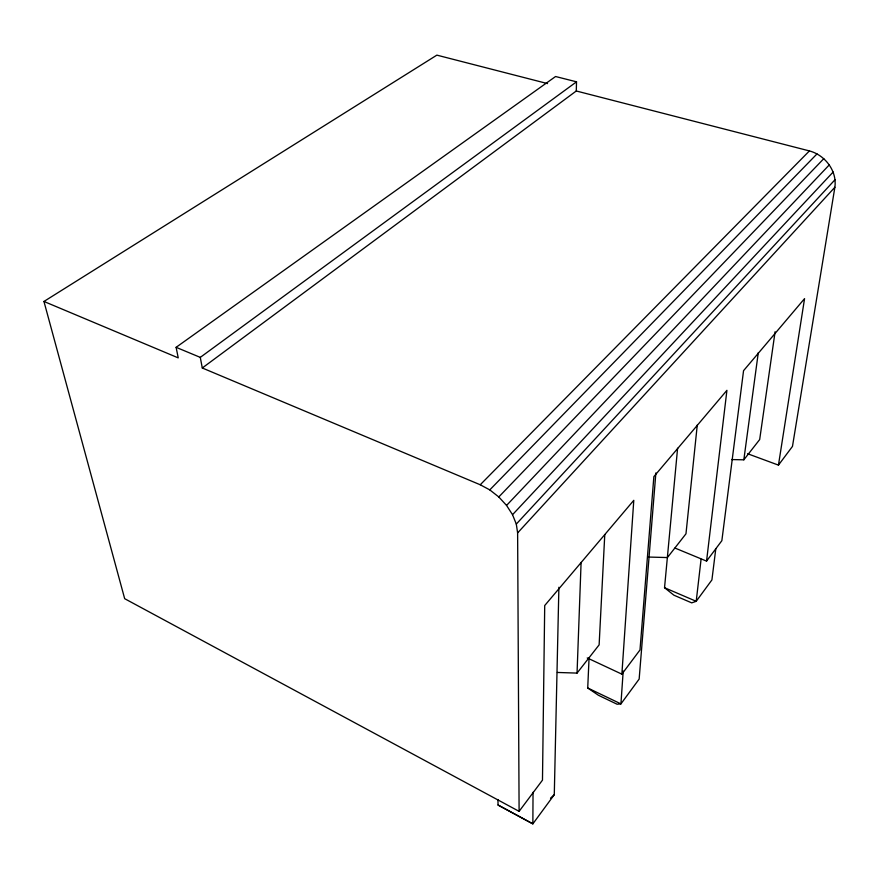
<?xml version="1.0" encoding="UTF-8"?>
<svg xmlns="http://www.w3.org/2000/svg" width="879" height="879" viewBox="0 0 879 879"><rect width="100%" height="100%" fill="white"/><g stroke="black" fill="none" stroke-linecap="round" stroke-linejoin="round"><path stroke-width="1.32" d="M533.037 792.298L532.861 823.865L498.052 805.032L497.943 799.538M498.052 805.032L532.861 823.865L554.286 794.682L558.89 587.26M747.611 453.729L778.453 465.123L792.473 446.4L834.874 187.26C837.204 170.867 825.04 155.067 809.416 150.924L576.283 90.987L202.291 367.993L200.28 357.379L176.108 347.326L555.572 76.517L576.525 81.824L576.283 90.987M557.385 672.457L577.053 673.094L581.096 562.45M655.877 472.913L639.154 679.06L620.926 703.892L617.069 704.222L598.423 695.267L587.721 687.982L589.062 657.953M604.774 534.542L599.126 644.867L577.053 673.094M587.238 657.942L621.871 674.149L633.781 500.338L544.716 605.532L542.475 780.145L519.104 811.35L124.675 598.687L43.95 301.464L436.874 55.135L547.529 83.593M623.2 671.051L620.926 703.892L587.721 687.982M715.814 548.617L711.913 579.92L696.212 601.313L691.718 602.862L673.918 595.204L664.535 587.71L677.599 448.224M697.267 425.04L685.972 533.806L667.403 557.561L648.252 557.044M701.079 559.209L696.212 601.313L664.535 587.71M674.973 548.056L706.551 561.11L726.922 390.331L653.866 476.616L639.989 649.966L621.871 674.149M731.614 459.552L743.832 459.816L758.291 352.655M775.091 331.746L759.676 439.555L743.832 459.816M778.453 465.123L804.56 298.629L743.557 370.674L721.857 540.684L706.551 561.11M519.104 811.35L517.621 532.916L834.874 187.26M517.621 532.916L516.303 524.082L835.05 179.679M516.303 524.082L512.534 514.698L833.16 172.02M512.534 514.698L506.557 505.425L829.326 164.834M202.291 367.993L480.242 484.768L489.79 489.889L498.789 496.954L823.81 158.649M489.79 489.889L817.009 153.902M480.242 484.768L809.416 150.924M550.518 798.187L554.286 794.682M200.28 357.379L576.525 81.824M43.95 301.464L178.239 357.885L176.108 347.326M498.789 496.954L506.557 505.425"/></g></svg>
